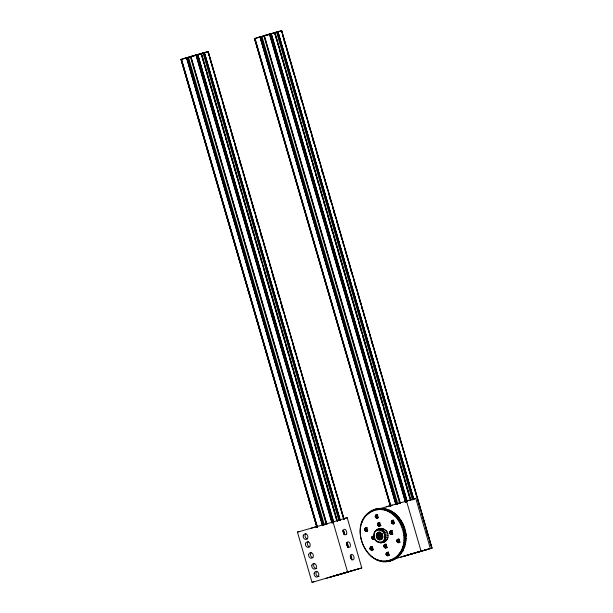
<?xml version="1.0" encoding="UTF-8"?>
<svg xmlns="http://www.w3.org/2000/svg" width="613" height="613" viewBox="0 0 613 613"><rect width="100%" height="100%" fill="white"/><g stroke="black" fill="none" stroke-linecap="round" stroke-linejoin="round"><path stroke-width="0.92" d="M398.404 555.96L398.404 556.65C368.444 579.714 342.008 518.889 376.206 509.028L376.788 509.587M364.582 529.624C367.831 523.134 368.543 536.36 364.582 529.624L366.528 529.034L366.88 527.824L364.934 528.414M371.026 546.804C378.39 551.715 364.237 550.16 372.329 546.405M374.635 537.432C374.267 543.363 369.103 534.421 374.198 536.636M370.888 549.976L372.834 549.386L371.999 547.853L372.344 546.635L370.398 547.225M372.972 539.494L374.918 538.904L373.792 537.632L374.06 535.961M373.922 535.777C372.926 526.529 388.435 526.054 388.029 535.532C389.025 544.781 373.516 545.264 373.922 535.777C373.601 543.164 385.6 544.819 384.719 536.337C385.225 528.804 373.102 527.678 374.122 535.923M375.21 516.43C378.459 509.939 379.163 523.157 375.21 516.43L377.148 515.84L377.501 514.621L375.554 515.211M378.359 532.459C382.788 531.41 384.435 539.67 379.669 539.892C375.064 539.448 375.21 531.716 380.175 531.908M377.516 524.383C380.765 517.893 381.478 531.111 377.516 524.383L379.462 523.786L379.807 522.575L377.869 523.165M382.397 539.065C379.455 538.812 377.968 534.82 379.723 532.551L376.995 533.379M382.773 537.471C380.405 538.015 379.202 533.931 381.516 533.126M380.918 536.827L382.864 536.237L382.228 534.061L380.29 534.651M387.431 547.309C384.351 550.106 382.06 543.907 386.106 544.076M385.033 547.83L386.979 547.24L386.029 546.39L385.914 544.65L383.968 545.241M387.117 552.42C394.473 557.324 380.321 555.776 388.412 552.022M386.979 555.593L388.918 555.003L388.167 553.922L388.435 552.252L386.489 552.842M392.841 534.076C389.439 536.367 388.259 530.03 392.228 530.636M391.293 522.046C394.542 515.556 395.255 528.774 391.293 522.046L393.24 521.456L393.592 520.238L391.646 520.828M390.78 534.444L392.726 533.846L391.6 532.574L391.868 530.912L389.922 531.502M396.764 540.858C400.013 534.367 400.726 547.593 396.764 540.858L398.703 540.268L399.055 539.049L397.109 539.647M369.103 513.02C394.795 496.814 417.001 541.578 395.186 557.585C369.478 573.745 347.395 529.195 368.995 513.004L367.831 513.357L367.831 514.054L369.103 513.02L369.141 512.299L370.306 511.947M397.132 556.995L397.094 557.715L393.094 559.799L390.029 560.979L389.439 560.42M403.622 542.796L405.76 542.528L405.921 538.444L405.392 544.398L402.749 551.256L398.404 556.65L395.929 558.068L395.186 557.585M376.413 530.597L376.466 529.862L380.175 528.513M370.444 512.108L370.52 511.365L372.773 510.683L370.919 511.25M395.783 557.899L395.714 558.642L394.55 559.002L393.845 558.489M371.861 511.334L371.968 510.568L373.133 510.208L371.685 511.012M394.374 558.681L394.266 559.447L393.094 559.799L392.427 559.271M373.325 510.69L373.478 509.901L374.643 509.549M392.902 559.324L392.757 560.106L391.584 560.458L390.964 559.914M374.849 510.177L375.041 509.38L376.206 509.028M377.646 530.015L377.838 529.218L381.677 528.337M391.385 559.83L391.194 560.627L388.427 561.355L387.883 560.788M376.405 509.817L376.643 509.005C393.377 504.974 407.101 523.165 406.12 538.666L403.975 539.034M389.592 561.002L389.83 560.198M377.999 509.587L378.275 508.775L379.439 508.422M344.238 534.781L344.437 534.252A2.827 1.624 74.2 0 0 343.318 530.414L342.874 530.076M347.893 547.34L348.084 546.811A2.827 1.624 74.2 0 0 346.973 542.972L346.743 542.796M351.54 559.899L351.739 559.37A2.827 1.624 74.2 0 0 350.621 555.531L351.41 559.041M379.608 509.51L379.93 508.69L381.094 508.338M379.003 529.862L379.347 529.042C385.968 529.433 388.328 540.459 381.784 542.796L381.194 542.237M381.24 509.572L381.6 508.759L382.773 508.407L383.186 508.982M382.872 509.778L383.278 508.974L384.451 508.621L384.818 509.188M384.504 510.131L384.956 509.334L386.121 508.982M405.415 532.038L402.649 523.234L400.595 524.015M386.121 510.621L387.784 509.48M380.389 530.122L380.888 529.341L383.217 528.628M387.715 511.25L389.416 510.131M389.278 512.016L391.025 510.913L391.224 511.426L389.661 510.66M390.803 512.912L391.423 512.184L392.588 511.832L392.741 512.322M381.707 530.804L384.688 529.379M403.362 525.188L401.415 525.778M392.274 513.932L394.105 512.882L399.5 518.223L397.53 519.134M393.692 515.066L395.561 514.046L395.638 514.476M395.048 516.322L396.948 515.334L396.986 515.732M396.327 517.678L398.274 517.088M382.872 531.839L385.975 530.536M398.642 520.682C400.664 518.368 403.247 522.468 399.668 522.314M404.074 527.004L402.128 527.594M383.799 533.172L387.01 532.015M391.538 534.467C393.178 533.885 392.588 531.126 390.933 531.034M385.792 547.861C387.6 547.233 386.665 544.045 384.811 544.467M191.087 56.503L192.926 55.944L189.701 56.848M198.129 54.488L196.283 55.047L199.509 54.151M264.571 35.646L266.41 35.087L263.184 35.983M271.613 33.631L266.402 35.125L267.061 34.949M326.974 523.556L326.423 523.717M342.2 573.615L341.02 573.96M347.625 572.09L348.429 571.845M421.108 551.225L422.28 550.88M346.376 572.427L361.785 567.945L347.188 517.701L344.958 518.33M344.721 572.887L343.219 573.339L343.878 573.163M416.38 552.512L426.702 549.593M316.844 527.211L180.958 59.484L184.965 58.266M413.553 499.618L277.727 31.868L281.742 30.65L431.989 548.022L428.035 549.225M357.977 569.025L358.559 568.864M431.989 548.022L424.594 550.19M345.295 572.726L346.851 572.258M419.867 551.57L421.683 551.156M198.214 54.358L186.452 57.913M258.448 37.401L254.441 38.619M400.243 503.541L264.349 35.815L265 35.615M264.479 35.776L274.946 32.719M348.69 571.661L348 571.875M351.732 570.941L350.713 571.232M422.135 550.811L421.483 551.01M274.885 32.742L410.825 500.453L274.785 32.765L410.404 499.572M331.503 576.756L339.043 574.603M404.994 555.891L414.158 553.232M185.095 58.227L186.16 57.921M196.413 54.886L194.39 55.499L197.363 54.672M322.676 525.563L186.85 57.814L187.731 57.545L323.618 525.28M191.517 56.473L190.842 56.68L201.455 53.584L337.357 521.311M192.796 56.112L194.819 55.499L191.846 56.327M197.692 54.519L199.164 54.174M200.735 53.699L202.757 53.086M258.517 37.385L259.644 37.064M259.943 37.048L268.302 34.635L266.28 35.248M269.896 34.021L267.873 34.635L270.846 33.807M260.333 36.956L261.222 36.688L397.109 504.415M271.176 33.661L272.647 33.317M274.218 32.834L276.241 32.221M361.785 567.945L312.032 582.35L297.435 532.107L299.29 531.548M311.289 528.138L316.998 526.467M322.522 524.95L325.978 523.893M325.196 524.192L327.12 523.609M332.675 522.069L347.188 517.701M386.129 506.89L392.274 505.028M394.91 504.223L396.665 503.687M396.013 504.085L400.864 502.629M398.68 503.327L400.603 502.744M408.45 500.461L409.346 500.193M411.216 499.626L412.105 499.35M406.166 501.204L415.775 498.331L430.372 548.566L393.607 559.156M367.769 514.184L366.605 514.545L366.635 515.204M375.838 514.951L377.141 514.552M375.348 515.564L377.294 514.974M375.225 515.977L377.171 515.387M375.286 516.882L377.233 516.292L377.148 515.84M375.462 517.303L377.409 516.713L378.351 517.564L376.413 518.154M375.723 517.678L377.662 517.081M376.045 517.962L377.991 517.372M376.796 518.23L378.091 517.832M378.152 522.897L379.447 522.506M377.654 523.517L379.6 522.927M377.539 523.931L379.485 523.341M365.218 528.145L367.164 527.555M364.72 528.766L366.666 528.168M377.6 524.835L379.539 524.238L379.462 523.786M391.929 520.567L393.224 520.169M364.605 529.18L366.551 528.59M377.769 525.257L379.715 524.667L381.048 525.586M391.431 521.18L393.377 520.59M378.029 525.625L379.976 525.034M391.316 521.594L393.262 521.004M364.666 530.076L366.612 529.486L366.528 529.034M378.351 525.916L380.298 525.326M378.719 526.107L380.665 525.517M364.842 530.506L366.781 529.916L367.363 530.574L365.417 531.164M379.102 526.176L380.405 525.785M391.378 522.498L393.324 521.908L393.24 521.456M365.095 530.873L367.041 530.283M391.554 522.92L393.492 522.33L394.443 523.18L392.496 523.77M391.807 523.295L393.753 522.697M365.785 531.348L367.731 530.758M366.168 531.425L367.471 531.034M392.128 523.579L394.075 522.989M392.879 523.847L394.182 523.448M393.262 523.801L394.557 523.402M377.616 532.804L379.432 532.253M376.543 534.138L379.263 533.31M376.29 535.034L379.01 534.207M372.122 536.559L373.417 536.16M380.435 534.122L382.382 533.532M390.213 531.233L392.159 530.643M371.907 536.904L373.853 536.314M371.792 537.325L373.731 536.727M376.244 536.007L378.964 535.172M389.715 531.854L391.661 531.264M371.769 537.77L373.715 537.18M389.6 532.268L391.538 531.678M380.259 535.226L382.206 534.636M389.577 532.712L391.523 532.122M371.846 538.222L373.792 537.632M376.413 536.98L379.14 536.153M380.366 535.808L382.305 535.218M387.707 533.724L384.428 534.705M389.653 533.164L391.6 532.574M372.022 538.651L373.968 538.061M380.589 536.352L382.535 535.762M389.83 533.594L391.776 533.004M372.283 539.019L374.229 538.429M376.796 537.9L379.516 537.072M372.604 539.31L374.551 538.72M390.09 533.961L392.036 533.371M390.412 534.252L392.358 533.662M373.355 539.57L375.033 539.134M381.332 537.195L382.627 536.796M377.355 538.697L380.075 537.869M391.163 534.513L392.458 534.122M381.799 537.432L383.094 537.042M388.029 535.532L384.719 536.337M378.052 539.325L380.773 538.498M378.842 539.731L381.562 538.904M379.669 539.892L381.485 539.34M387.952 537.325L384.65 537.953M387.477 538.988L384.221 539.448M386.634 540.39L384.297 541.103L383.462 540.712M385.493 541.448L383.156 542.16L382.435 541.662M370.689 546.965L371.984 546.566M370.191 547.578L372.137 546.988M370.068 547.991L372.014 547.401M396.902 539.999L398.848 539.402M370.053 548.443L371.999 547.853M396.78 540.413L398.726 539.815M370.129 548.896L372.076 548.306M384.466 544.628L385.761 544.229M384.175 544.888L386.121 544.298M370.306 549.317L372.252 548.727M396.841 541.31L398.787 540.72L398.703 540.268M370.566 549.692L372.505 549.102M383.845 545.654L385.792 545.064M397.017 541.739L398.963 541.149L399.906 541.992L397.967 542.582M383.83 546.106L385.776 545.516M397.278 542.107L399.216 541.517M371.256 550.168L373.202 549.577M371.639 550.244L373.309 549.8M383.907 546.558L385.853 545.968M397.599 542.398L399.546 541.808M384.083 546.988L386.029 546.39M398.35 542.658L400.297 542.068M384.343 547.355L386.29 546.765M384.665 547.647L386.611 547.049M385.416 547.907L387.362 547.317M386.772 552.581L388.067 552.183M386.282 553.194L388.221 552.604M386.159 553.608L388.106 553.018M386.136 554.06L388.083 553.47M386.221 554.512L388.167 553.922M386.397 554.934L388.343 554.344M386.65 555.309L388.596 554.719M387.339 555.784L388.642 555.386M387.73 555.861L389.025 555.462M401.806 552.765L400.641 553.118L397.239 557.002L396.458 556.55M312.032 582.35L313.887 581.783M325.886 578.381L339.364 574.404M329.227 577.431L336.46 575.27M336.598 575.247L342.292 573.484M336.759 575.262L340.575 574.128M339.794 574.435L344.958 572.849M345.372 572.649L346.72 572.236M351.778 570.795L352.605 570.55M343.104 573.462L344.79 572.925M385.516 561.485L386.757 561.11M386.29 561.01L386.795 561.592L387.96 561.232L385.133 561.669L384.68 561.094M400.726 557.133L415.66 552.719L414.871 552.995M402.956 556.504L415.775 552.62M410.243 554.405L412.725 553.662M413.277 553.57L415.308 552.964M418.181 551.991L420.204 551.371M425.269 549.938L426.403 549.6L425.889 549.746M416.48 552.62L418.273 552.068M426.84 549.562L428.257 549.156M413.369 499.672L277.428 31.96L277.995 31.792L413.882 499.526M348.199 572.021L346.491 572.519M408.496 554.834L409.001 554.681M410.449 554.359L410.902 554.229M346.215 572.481L345.517 572.688M204.244 52.733L340.069 520.483L203.999 52.802L208.251 51.515L201.478 53.446M337.326 575.117L337.089 575.186M194.704 55.454C199.11 54.22 191.562 56.342 193.578 55.806M204.367 52.695L340.192 520.445M275.789 32.336L275.85 32.32M277.85 31.838L413.683 499.58M202.298 53.201L202.428 53.162M354.613 570.067L354.245 570.174M352.406 570.611L352.667 570.534M184.743 58.327L185.272 58.174M188.16 57.369L190.367 56.741L326.254 524.475M198.842 54.25L201.049 53.622L203.991 63.729M258.226 37.47L258.755 37.316M261.644 36.512L263.851 35.883L399.745 503.61M272.325 33.386L274.54 32.765L276.938 41.033M402.733 529.456L404.68 528.866M338.46 574.726L340.675 574.097M410.335 554.397L410.863 554.244M417.606 552.229L419.729 551.593M424.84 550.114L416.61 552.374M194.65 55.499L193.815 55.737M268.188 34.589L273 33.286M265.337 35.462L266.494 35.133M268.134 34.642L267.306 34.88M341.97 573.73L343.311 573.347M415.637 552.811L417.361 552.298M415.461 552.872L416.319 552.627M186.659 57.867L322.607 525.586M277.543 31.93L413.491 499.641M342.92 573.301L357.141 569.255M420.388 551.539L419.982 551.654M266.693 34.918L271.697 33.493M274.961 32.589L281.719 30.658M185.21 58.189L188.804 57.116M200.405 53.875L204.466 52.664L340.307 520.414M258.747 37.332L262.287 36.259M273.888 33.018L277.428 31.937L276.54 32.213L412.426 499.94M180.973 59.476L187.731 57.545M390.404 506.338L254.456 38.619L261.222 36.688M399.163 502.944L400.641 502.522M325.664 523.893L327.38 523.494M410.128 499.97L415.775 498.331M297.435 532.107L333.051 522L347.648 572.236M380.788 508.407L406.534 501.135L421.131 551.378M340 574.197L343.234 573.293M341.303 573.99L346.307 572.573M349.816 571.5L346.521 572.373M414.059 553.271L419.798 551.708M420.939 551.302L423.299 550.643M423.943 550.428L426.28 549.769M264.31 35.822L400.373 503.511M375.041 509.38L377.807 508.652L378.351 509.219M403.224 531.348L405.17 530.758M403.592 533.264C406.611 530.513 407.346 538.26 403.967 537.118M376.643 509.005C398.741 505.963 412.564 536.038 400.641 553.118L399.776 552.765M403.844 535.195L405.791 534.597M384.113 542.091L380.275 542.98L379.838 542.398M403.86 540.934L405.806 540.344M386.305 561.316L383.462 561.608L383.048 561.025M403.27 544.62L405.392 544.398L405.216 544.03M402.795 546.39L404.909 546.221L404.741 545.8L404.296 547.976L402.205 548.099M401.5 549.738L403.576 549.654L403.446 549.148L402.749 551.256L400.687 551.294M398.756 554.137L400.764 554.167L400.703 553.539L399.63 555.47L398.465 555.822L397.653 555.401M381.416 560.818L381.784 561.393M379.784 560.474L380.114 561.033M401.921 522.284L402.542 523.418M378.451 542.13L378.734 542.681M378.167 559.976L378.451 560.527M376.574 559.347L376.811 559.884M393.324 521.908L393.492 522.33M398.787 540.72L398.963 541.149M377.233 516.292L377.409 516.713M379.539 524.238L379.715 524.667M366.612 529.486L366.781 529.916M361.325 523.793L361.494 524.207M375.01 558.589L375.21 559.094M361.931 522.038L362.084 522.498M373.493 557.692L373.646 558.175M374.482 532.329L374.627 532.812M281.582 30.688L431.904 548.045M281.497 30.727L431.797 548.083M282.394 34.435L286.133 47.301M286.662 49.14L290.401 62.005M290.937 63.844L294.14 74.87M295.205 78.548L298.408 89.575M298.945 91.414L302.684 104.279M303.213 106.11L304.554 110.708M305.082 112.547L306.952 118.976M307.488 120.815L310.691 131.841M311.756 135.519L314.959 146.545M316.032 150.223L319.235 161.25M320.3 164.928L321.105 167.678M321.633 169.517L323.503 175.954M324.039 177.785L325.373 182.383M325.909 184.222L327.242 188.819M328.307 192.49L331.518 203.516M332.583 207.194L335.786 218.22M336.851 221.898L337.656 224.657M338.192 226.488L340.062 232.925M340.59 234.764L341.924 239.354M342.46 241.193L343.793 245.79M344.866 249.468L346.199 254.058M346.736 255.897L348.069 260.494M349.134 264.165L352.337 275.191M353.41 278.869L354.207 281.628M354.743 283.467L356.613 289.895M357.678 293.573L358.482 296.332M359.011 298.171L360.344 302.761M361.417 306.439L362.75 311.029M363.287 312.868L364.62 317.465M365.685 321.143L368.888 332.169M369.961 335.84L370.758 338.598M371.294 340.437L373.164 346.874M374.229 350.544L375.033 353.303M375.562 355.142L376.903 359.731M378.505 365.248L379.301 368.007M379.838 369.846L381.171 374.436M382.236 378.114L383.577 382.711M384.106 384.543L385.447 389.14M386.512 392.818L387.309 395.569M387.845 397.408L389.715 403.844M390.78 407.522L391.584 410.273M392.121 412.112L393.983 418.549M395.056 422.219L395.852 424.978M396.389 426.817L397.722 431.414M399.324 436.923L400.128 439.682M400.657 441.521L401.998 446.111M403.063 449.789L403.867 452.547M404.932 456.218L408.135 467.252M408.672 469.083L412.403 481.948M412.94 483.787L416.679 496.653M417.215 498.492L420.418 509.518M421.483 513.196L424.686 524.222M425.223 526.061L428.962 538.927M429.491 540.766L430.832 545.355M284.095 40.918L284.899 43.676M287.834 53.783L289.167 58.373M292.102 68.487L292.907 71.238M296.378 83.184L297.175 85.943M300.646 97.888L301.45 100.647M304.922 112.593L305.718 115.351M308.661 125.458L309.458 128.217M312.929 140.162L313.733 142.913M317.205 154.859L318.001 157.618M321.473 169.563L322.277 172.322M329.48 197.133L330.284 199.892M333.756 211.837L334.552 214.588M338.024 226.542L338.828 229.293M350.307 268.808L351.103 271.567M354.575 283.512L355.379 286.271M366.858 325.779L367.662 328.537M371.126 340.483L371.93 343.242M387.684 397.454L388.481 400.212M426.924 532.536L427.728 535.295M277.95 31.807L413.79 499.549M278.011 44.711L278.808 47.462M279.344 49.301L281.214 55.737M281.742 57.568L283.083 62.166M283.612 64.005L284.945 68.602M286.018 72.273L289.221 83.299M290.286 86.977L293.489 98.003M294.562 101.681L295.359 104.44M295.895 106.271L297.765 112.708M298.83 116.386L299.634 119.137M300.163 120.976L301.504 125.573M302.569 129.251L303.902 133.841M304.439 135.68L305.772 140.277M306.837 143.948L310.048 154.974M311.113 158.652L311.91 161.411M312.446 163.25L314.316 169.678M315.381 173.356L316.185 176.115M316.722 177.954L318.584 184.383M319.657 188.061L320.453 190.812M320.99 192.651L322.323 197.248M323.396 200.926L324.729 205.516M325.258 207.355L326.599 211.952M327.664 215.623L328.468 218.381M328.997 220.22L332.736 233.086M333.273 234.925L337.012 247.79M337.541 249.629L341.28 262.494M341.816 264.326L345.019 275.36M345.548 277.191L349.287 290.056M349.824 291.895L353.563 304.761M354.092 306.6L357.831 319.465M358.367 321.304L361.57 332.33M362.635 336.008L365.838 347.035M366.375 348.866L370.114 361.731M370.643 363.57L374.382 376.436M374.918 378.275L378.121 389.301M379.186 392.979L382.397 404.005M383.462 407.683L386.665 418.71M387.201 420.549L388.535 425.138M389.071 426.977L390.933 433.406M391.469 435.245L394.672 446.272M395.745 449.95L398.948 460.976M400.013 464.654L403.216 475.68M404.281 479.358L405.086 482.109M405.622 483.948L407.492 490.385M408.02 492.224L409.354 496.814M271.383 33.807L407.27 501.534M271.245 33.845L407.132 501.572M271.084 33.891L406.71 500.706M270.908 33.945L406.794 501.679M270.708 34.006L406.603 501.733M270.502 34.06L406.396 501.794M270.295 34.129L406.181 501.855M270.08 34.19L405.967 501.917M269.873 34.244L405.76 501.978M269.674 34.305L405.561 502.032M269.49 34.359L405.377 502.085M261.966 36.435L397.852 504.162M260.594 36.88L396.488 504.606M396.343 504.652L260.556 36.887L260.027 37.041L395.653 503.855M260.395 36.933L395.952 503.763M395.891 503.786L260.088 37.025L395.768 503.817M255.023 38.466L390.91 506.192M254.855 38.512L390.742 506.238M254.686 38.542L390.604 506.277M254.579 38.573L390.489 506.315M344.085 519.265L208.182 51.53L344.008 519.288M207.983 51.584L343.901 519.318M208.106 52.542L208.91 55.3M209.439 57.139L213.178 70.005M213.715 71.836L217.446 84.701M217.983 86.54L221.186 97.567M222.258 101.245L225.461 112.271M225.99 114.11L227.331 118.707M227.86 120.539L229.729 126.975M230.266 128.814L231.599 133.404M232.135 135.243L234.005 141.68M234.534 143.519L237.737 154.545M238.809 158.215L242.012 169.242M243.077 172.92L243.882 175.678M244.411 177.517L246.28 183.946M246.817 185.785L248.15 190.382M248.686 192.221L250.556 198.65M251.085 200.489L254.295 211.516M255.36 215.194L258.563 226.22M259.628 229.89L262.831 240.924M263.904 244.595L264.701 247.353M265.237 249.192L267.107 255.621M267.643 257.46L268.977 262.058M269.505 263.897L270.846 268.486M271.911 272.164L275.114 283.191M276.179 286.869L279.39 297.895M280.455 301.573L281.252 304.324M281.788 306.163L283.658 312.599M284.723 316.27L285.528 319.028M286.064 320.867L287.397 325.465M288.462 329.135L289.796 333.733M290.332 335.572L291.665 340.161M292.738 343.839L295.941 354.866M297.006 358.544L297.811 361.302M298.339 363.134L300.209 369.57M301.282 373.248L302.079 375.999M302.615 377.838L303.948 382.435M305.013 386.113L306.354 390.703M306.883 392.542L308.216 397.14M309.289 400.81L312.492 411.836M313.557 415.514L314.362 418.273M314.89 420.112L316.76 426.541M317.833 430.219L318.63 432.977M319.166 434.816L320.499 439.406M322.101 444.923L322.905 447.674M323.434 449.513L324.775 454.11M325.84 457.788L327.173 462.378M327.71 464.217L329.043 468.815M330.108 472.485L330.913 475.244M331.449 477.083L333.319 483.519M334.384 487.189L335.181 489.948M335.717 491.787L337.05 496.377M338.652 501.894L339.456 504.652M339.993 506.491L343.724 519.357M219.155 91.184L219.952 93.942M223.423 105.888L224.228 108.647M227.699 120.592L228.496 123.343M231.967 135.289L232.771 138.048M235.706 148.154L236.511 150.913M239.974 162.859L240.779 165.617M244.25 177.563L245.047 180.322M248.518 192.267L249.322 195.018M252.257 205.133L253.062 207.884M256.533 219.829L257.33 222.588M260.801 234.534L261.605 237.292M265.077 249.238L265.873 251.997M273.084 276.808L273.881 279.559M277.352 291.504L278.156 294.263M281.628 306.209L282.424 308.967M293.903 348.483L294.707 351.241M298.179 363.187L298.975 365.938M310.462 405.454L311.258 408.212M314.73 420.158L315.534 422.916M331.281 477.129L332.085 479.887M343.334 530.49L344.314 534.199M346.805 542.436L348.054 547.057M350.544 555.301L351.517 559.002M343.188 530.536L344.2 534.23M346.659 542.482L347.939 547.095M343.073 530.574L344.077 534.268L343.15 531.548M346.544 542.52L347.809 547.133L346.682 543.47M350.276 555.378L351.28 559.079M350.352 556.359L350.95 558.175M339.886 520.537L203.937 52.818L203.049 53.07L338.935 520.805M343.035 531.578L343.625 533.402M346.774 544.444L347.625 547.187M350.299 556.374L350.828 558.213M337.288 521.334L201.294 53.622L336.92 520.437M205.056 67.407L205.861 70.166M206.389 72.005L208.259 78.433M208.795 80.272L210.129 84.87M210.665 86.701L211.998 91.299M213.063 94.977L216.266 106.003M217.339 109.673L220.542 120.707M221.607 124.378L222.412 127.136M222.94 128.975L224.81 135.404M225.346 137.243L226.68 141.841M227.216 143.68L228.549 148.269M229.614 151.947L232.817 162.974M233.89 166.652L237.093 177.678M238.158 181.356L238.963 184.107M239.499 185.946L241.361 192.382M242.434 196.053L243.231 198.811M243.767 200.65L245.1 205.248M246.173 208.918L247.506 213.516M248.035 215.355L249.376 219.944M250.441 223.622L253.644 234.649M254.709 238.327L255.514 241.085M256.05 242.917L257.92 249.353M258.985 253.031L259.782 255.782M260.318 257.621L261.651 262.218M263.253 267.728L264.057 270.486M264.594 272.325L268.325 285.191M268.862 287.03L272.065 298.056M272.601 299.895L276.34 312.76M276.869 314.599L280.608 327.465M281.145 329.296L284.884 342.161M285.413 344L288.616 355.027M289.688 358.705L292.891 369.731M293.42 371.57L294.761 376.16M295.29 377.999L297.159 384.435M297.696 386.274L301.435 399.14M301.964 400.971L305.167 412.005M306.239 415.675L309.442 426.702M309.979 428.541L313.71 441.406M314.247 443.245L317.986 456.11M318.522 457.949L321.725 468.976M322.79 472.654L325.993 483.68M327.058 487.35L330.269 498.377M330.798 500.216L332.131 504.813M332.667 506.652L334.537 513.081M335.073 514.92L336.675 520.437M197.892 54.664L333.786 522.399M197.761 54.703L333.38 521.517M197.601 54.756L333.219 521.563M197.424 54.81L333.043 521.617M197.225 54.863L333.112 522.598M197.018 54.925L332.905 522.659M196.804 54.986L332.698 522.72M196.597 55.047L332.484 522.782M196.39 55.109L332.277 522.835M196.191 55.162L332.077 522.897M196.007 55.216L331.894 522.95M326.882 524.368L190.896 56.664L326.79 524.399M188.475 57.3L324.361 525.027M187.111 57.737L322.997 525.471L187.072 57.752L186.544 57.906L322.484 525.617M186.973 57.783L322.798 525.525M181.532 59.323L317.427 527.057M181.371 59.369L317.258 527.103M317.12 527.142L181.233 59.415L317.005 527.172M181.011 59.461L316.921 527.195M377.133 541.455L377.271 541.93M362.658 520.353L362.789 520.858M372.014 556.673L372.129 557.133M363.486 518.751L363.601 519.303M370.597 555.531L370.673 555.96M364.428 517.249L364.513 517.839M369.241 554.282L369.287 554.673M375.317 530.919L375.378 531.548M365.471 515.84L365.532 516.468M387.998 554.719A2.827 2.314 73.1 0 1 387.722 554.037M386.098 547.355A2.827 2.314 73.1 0 1 385.309 544.643M379.378 525.042A2.827 2.314 73.1 0 1 379.095 524.36M377.064 517.088A2.827 2.314 73.1 0 1 376.658 515.686M376.689 514.966A2.827 2.314 73.1 0 1 376.88 514.299M307.565 538.858A2.827 2.314 73.1 0 1 305.151 536.704A2.827 2.314 73.1 0 1 306.04 533.616M316.791 568.466A2.827 2.314 73.1 0 1 313.894 566.734A2.827 2.314 73.1 0 1 314.661 563.293M319.097 576.419A2.827 2.314 73.1 0 1 316.208 574.688A2.827 2.314 73.1 0 1 316.975 571.247M309.871 546.811A2.827 2.314 73.1 0 1 307.465 544.658A2.827 2.314 73.1 0 1 308.354 541.57M313.028 557.677A2.827 2.314 73.1 0 1 310.622 555.524A2.827 2.314 73.1 0 1 311.504 552.428M346.567 533.892L346.475 534.145A2.827 1.624 74.2 0 1 343.456 532.505A2.827 1.624 74.2 0 1 345.104 529.44L345.556 529.778A2.827 1.624 74.2 0 1 346.667 533.616L346.567 533.892M347.203 542.474L347.004 543.003A2.827 1.624 74.2 0 0 348.123 546.85L348.567 547.179A2.827 1.624 74.2 0 0 350.123 546.704L350.322 546.175A2.827 1.624 74.2 0 0 349.203 542.336L348.759 542.007A2.827 1.624 74.2 0 0 347.203 542.474M350.851 555.033L350.651 555.57A2.827 1.624 74.2 0 0 351.77 559.408L352.214 559.738A2.827 1.624 74.2 0 0 353.77 559.271L353.969 558.734A2.827 1.624 74.2 0 0 352.85 554.895L352.406 554.566A2.827 1.624 74.2 0 0 350.851 555.033M303.205 535.823A2.827 2.314 73.1 0 0 306.316 539.356A2.827 2.314 73.1 0 0 307.059 534.735A2.827 2.314 73.1 0 0 303.205 535.823M311.825 565.508A2.827 2.314 73.1 0 0 314.936 569.033A2.827 2.314 73.1 0 0 315.68 564.412A2.827 2.314 73.1 0 0 311.825 565.508M314.14 573.454A2.827 2.314 73.1 0 0 317.25 576.986A2.827 2.314 73.1 0 0 317.994 572.366A2.827 2.314 73.1 0 0 314.14 573.454M305.512 543.777A2.827 2.314 73.1 0 0 308.623 547.302A2.827 2.314 73.1 0 0 309.373 542.681A2.827 2.314 73.1 0 0 305.512 543.777M308.668 554.642A2.827 2.314 73.1 0 0 311.779 558.167A2.827 2.314 73.1 0 0 312.523 553.547A2.827 2.314 73.1 0 0 308.668 554.642"/></g></svg>
